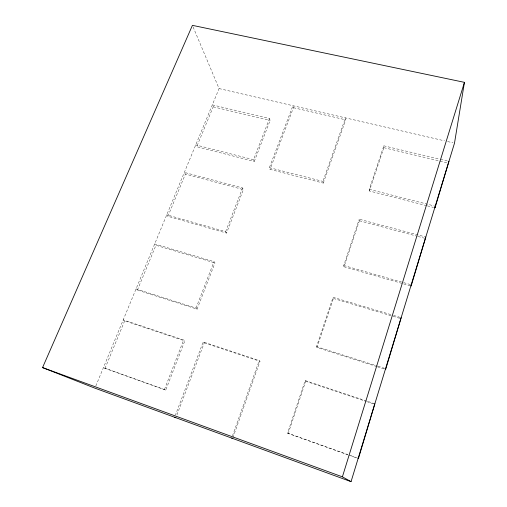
<?xml version="1.0" encoding="UTF-8"?>
<svg xmlns="http://www.w3.org/2000/svg" width="507" height="507" viewBox="0 0 507 507"><rect width="100%" height="100%" fill="white"/><g stroke="black" fill="none" stroke-linecap="round" stroke-linejoin="round"><path stroke-width="0.38" stroke-dasharray="2.54 1.9" d="M288.172 433.58L305.689 381.245L305.176 380.529L287.545 433.155L348.062 454.874M376.587 366.536L316.995 347.485L333.41 298.452L333.067 297.292L392.836 315.183M410.366 285.815L344.012 266.783L359.419 220.748L359.229 219.208L425.804 237.035M426.621 205.671L369.381 190.987L383.881 147.683L383.824 145.807L439.74 159.16M316.995 347.485L316.552 346.585L333.067 297.292M344.012 266.783L343.727 265.472L359.229 219.208M369.381 190.987L369.248 189.314L383.824 145.807M232.89 437.737L260.009 361.339L259.242 360.528L203.193 341.933L175.435 415.037M323.282 183.097L345.73 119.855L345.476 117.878L322.902 181.405L323.282 183.097L270.035 169.363L269.388 167.633L292.913 105.697L293.42 107.693L270.035 169.363M232.479 435.849L259.242 360.528M176.956 414.815L204.251 342.84L203.193 341.933M165.77 390.06L103.396 367.702L165.77 390.06L184.795 340.907L183.642 340.001L123.226 319.86L124.678 320.849L184.795 340.907M197.084 309.15L196.013 308.085L136.047 288.933L137.41 290.074L197.084 309.15L214.962 262.962L214.005 261.669L154.698 243.924L155.941 245.28L214.962 262.962M226.528 233.093L225.64 231.661L166.765 214.803L167.931 216.293L226.528 233.093L243.36 189.612L242.574 187.977L184.345 172.386L185.404 174.059L243.36 189.612M254.254 161.46L270.13 120.451L269.502 118.518L212.325 104.867L213.219 106.831L196.722 146.707L254.254 161.46L253.538 159.705L269.502 118.518M164.483 389.414L183.642 340.001M196.013 308.085L214.005 261.669M225.64 231.661L242.574 187.977M95.823 385.973L219.081 88.579L193.034 26.801M104.981 368.45L124.678 320.849M137.41 290.074L155.941 245.28M167.931 216.293L185.404 174.059M219.081 88.579L444.519 140.838M447.586 141.548L452.96 142.797M293.42 107.693L345.73 119.855M440.507 159.344L448.169 161.169M213.219 106.831L270.13 120.451M383.881 147.683L448.651 163.191M253.538 159.705L195.734 144.913L196.722 146.707M369.248 189.314L435.228 206.197M427.382 205.867L433.485 207.433M269.388 167.633L322.902 181.405M359.419 220.748L417.261 236.268M418.028 236.471L425.639 238.512M343.727 265.472L402.869 282.405M403.629 282.621L411.209 284.795M393.597 315.405L401.164 317.674M333.41 298.452L401.126 318.738M316.552 346.585L377.328 365.997M378.083 366.238L385.586 368.633M377.341 366.776L384.135 368.95M204.251 342.84L260.009 361.339M305.176 380.529L374.85 403.762M305.689 381.245L366.029 401.379M366.776 401.626L374.971 404.358M287.545 433.155L347.783 454.564M350.755 455.622L357.448 458.005M348.803 455.134L357.676 458.29"/><path stroke-width="0.76" d="M401.164 317.674L385.643 369.432L385.586 368.633M411.209 284.795L411.12 286.03L425.804 237.035M435.228 206.197L435.012 207.819L448.936 161.353M464.444 82.349L454.5 143.151L351.047 481.65L94.917 388.166L42.556 367.588L192.426 25.35L464.444 82.349L342.402 476.84L351.047 481.65M42.556 367.588L342.402 476.84M174.592 417.248L175.84 417.749M231.68 438.086L232.624 438.479M358.196 458.265L358.411 458.556L374.85 403.762"/></g></svg>
